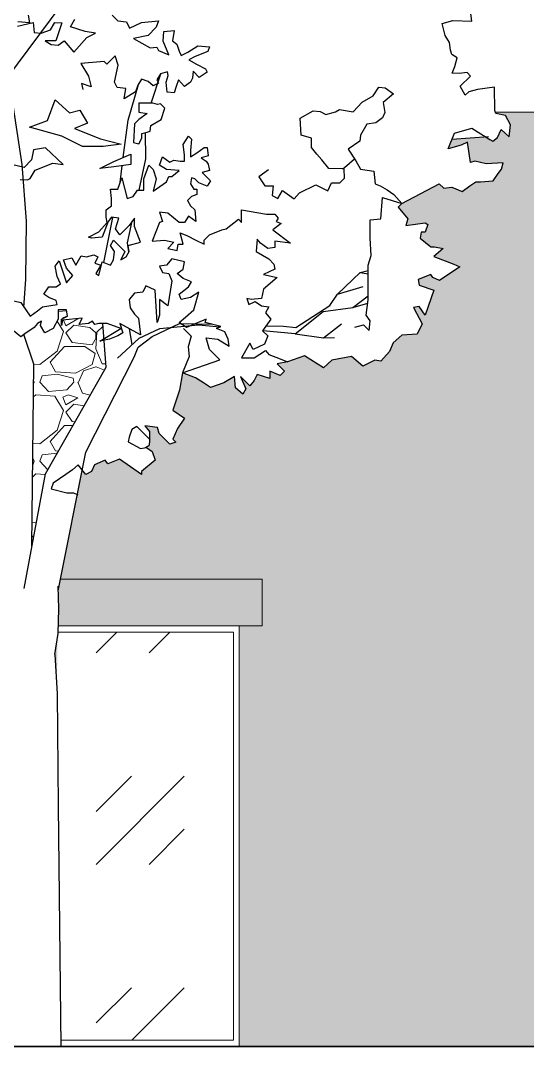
# Model space of a CAD drawing. Header units: millimetres. Extents: x -4829 to 17751, y -2575 to 15731.
# Drawn here: x 7826 to 8151, y 13188 to 13847 of the extents above; entities that cross this region are included whole.
import ezdxf

# ---------------------------------------------------------------- set-up
doc = ezdxf.new("R2010")
doc.units = ezdxf.units.MM
doc.layers.get('0').update_dxf_attribs({"lineweight": 20})
for name, color, linetype, lineweight in [('Alberi_tronco', 7, 'Continuous', 25), ('Albero_foglie', 7, 'Continuous', 25), ('linea terra', 7, 'Continuous', 35), ('retini', 253, 'Continuous', 13)]:
    doc.layers.add(name, color=color, linetype=linetype, lineweight=lineweight)
doc.layers.add('VERDE_alberi', color=104, linetype='Continuous', plot=False)

msp = doc.modelspace()

# ---------------------------------------------------------------- hatches: boundary and pattern name
h = msp.add_hatch()
h.set_pattern_fill('GOST_GLASS', color=256, scale=16)
h.paths.add_polyline_path([(6938.72, 13192.07), (6938.72, 13454.07), (6716.67, 13454.07), (6716.67, 13192.07)])
h.paths.add_polyline_path([(7164.78, 13454.07), (6942.72, 13454.07), (6942.72, 13192.07), (7164.78, 13192.07)])
h.paths.add_polyline_path([(7497.68, 13192.07), (7497.68, 13454.07), (7290.28, 13454.07), (7290.28, 13192.07)])
h.paths.add_polyline_path([(7728.18, 13192.07), (7811.4, 13192.07), (7813.69, 13328.16), (7814.11, 13387.34), (7814.1, 13454.07), (7728.18, 13454.07)])
h.paths.add_polyline_path([(7967.73, 13454.07), (7851.67, 13454.07), (7851.67, 13192.07), (7967.73, 13192.07)])
at = {"layer": 'retini'}
h = msp.add_hatch(dxfattribs=at)
h.set_pattern_fill('GRAVEL', color=256, scale=2)
h.paths.add_polyline_path([(6569.27, 13788.07), (6319.27, 13788.07), (6319.27, 13188.07), (6569.27, 13188.07)])
h.paths.add_polyline_path([(7744.01, 13511.16), (7736.6, 13514.76), (7726.8, 13510.72), (7714.16, 13515.44), (7703.08, 13509.92), (7673.2, 13509.5), (7655.33, 13509.45), (7646.94, 13504.48), (7645.96, 13502.78), (7641.73, 13498.18), (7641.07, 13494.26), (7634.56, 13495.96), (7630.28, 13490.49), (7627.79, 13500.76), (7625.47, 13498.7), (7623.93, 13494.83), (7620.67, 13499.42), (7618.09, 13500.45), (7608.54, 13495.29), (7605.53, 13498.56), (7601.83, 13500.97), (7608.32, 13506.75), (7587.85, 13508.08), (7592.13, 13513.55), (7592.33, 13517.06), (7587.89, 13516.44), (7586.91, 13522.22), (7585.92, 13528.01), (7580.29, 13529.66), (7574.71, 13532.19), (7566.15, 13528.73), (7563.41, 13534.62), (7564.54, 13538.95), (7559.16, 13544.99), (7566.49, 13549.85), (7575.31, 13557.69), (7567.66, 13562.55), (7575.66, 13571.32), (7582, 13574.47), (7588.92, 13572.3), (7591.09, 13571.74), (7590.59, 13562.96), (7593.53, 13560.58), (7600.65, 13561.93), (7596.42, 13557.33), (7600.92, 13551.34), (7601.49, 13546.03), (7608.2, 13547.83), (7610.26, 13553), (7614.65, 13552.74), (7614.39, 13555.83), (7615.01, 13558.88), (7609.07, 13562.75), (7610.66, 13567.5), (7606.73, 13575.66), (7600.9, 13573.8), (7598.93, 13577.88), (7595.27, 13575.45), (7592.38, 13578.71), (7592.78, 13585.73), (7593.92, 13590.06), (7598.82, 13591.1), (7592.2, 13598.53), (7595.45, 13601.42), (7601.91, 13598.84), (7603.09, 13604.06), (7611.14, 13606.22), (7609.23, 13611.18), (7616.6, 13616.91), (7626.12, 13619.54), (7635.5, 13624.4), (7632.53, 13626.18), (7620.19, 13631.16), (7577.66, 13636.16), (7577.23, 13641.77), (7576.36, 13644.36), (7579.82, 13642.64), (7585.25, 13646.17), (7576.35, 13659.46), (7573.33, 13662.05), (7571.86, 13664.73), (7571.27, 13664.99), (7570.3, 13663.27), (7563.82, 13669.08), (7557.94, 13660.95), (7555.19, 13661.81), (7553.4, 13664.78), (7558.72, 13668.26), (7553.84, 13676.29), (7542.83, 13679.73), (7546.82, 13681.36), (7554.19, 13682.22), (7543.17, 13691.87), (7552.41, 13695.33), (7561.85, 13697.51), (7563.95, 13692.62), (7569.33, 13697.74), (7567.91, 13700.45), (7572.53, 13702.18), (7573.07, 13702.92), (7573.52, 13708.22), (7571.55, 13716.39), (7573.69, 13719.35), (7576.79, 13724.42), (7574, 13727.56), (7566.55, 13731.26), (7562.83, 13730), (7565.06, 13722.2), (7566.25, 13716.84), (7555.27, 13714.08), (7552, 13718.12), (7550.28, 13722.74), (7544.96, 13719.27), (7540.24, 13718.18), (7535.76, 13723.66), (7530.96, 13717), (7524.35, 13719.52), (7529.3, 13723.26), (7526.46, 13728.69), (7519.55, 13733.12), (7540.37, 13741.71), (7539.48, 13742.36), (7539, 13741.65), (7536.61, 13747.13), (7534.21, 13742.68), (7530.78, 13740.97), (7524.96, 13743.36), (7522.91, 13743.02), (7522.57, 13739.94), (7518.8, 13737.2), (7518.46, 13740.97), (7516.74, 13741.99), (7514.69, 13738.57), (7512.63, 13741.31), (7514.69, 13746.78), (7518.46, 13751.23), (7519.48, 13753.63), (7515.72, 13755), (7512.03, 13759.06), (7512.25, 13743.7), (7508.96, 13741.98), (7507.05, 13745), (7504.32, 13753.1), (7502.65, 13757.58), (7498.58, 13747.43), (7496.73, 13747.13), (7494.65, 13733.49), (7488.7, 13729.2), (7485.92, 13736.11), (7489.03, 13740.41), (7488.97, 13743.73), (7482.74, 13739.63), (7479.23, 13739.3), (7480.98, 13749.09), (7489.85, 13757.41), (7487.75, 13760.16), (7492.56, 13773.05), (7493.74, 13777.52), (7485.2, 13773.05), (7472.61, 13776), (7471.06, 13781.21), (7487.44, 13781.25), (7490, 13783.08), (7489.71, 13788.07), (7384.17, 13788.07), (7384.17, 13488.07), (7770.57, 13488.07), (7766.7, 13491.54), (7760.77, 13498.55)])
h.paths.add_polyline_path([(7851.53, 13488.07), (7980.91, 13488.07), (7980.91, 13458.07), (7966.24, 13458.07), (7966.24, 13188.07), (8319.27, 13188.07), (8319.27, 13788.07), (8130.65, 13788.07), (8130.93, 13787.06), (8137.26, 13785.8), (8140.35, 13779.92), (8139.46, 13772.2), (8134.47, 13776.82), (8132.12, 13771.7), (8129.02, 13769.36), (8127.25, 13770.37), (8124.18, 13772.28), (8102.85, 13770.7), (8100.41, 13764.55), (8108.77, 13766.83), (8112.75, 13768.66), (8114.77, 13755.76), (8117.56, 13756.52), (8124.77, 13754.75), (8135.79, 13755.51), (8134.64, 13751.46), (8132.43, 13748.62), (8129.2, 13744), (8121.16, 13743.3), (8118.19, 13743.24), (8114.39, 13740.71), (8109.38, 13737.11), (8102.68, 13739.76), (8097.61, 13739.13), (8094.58, 13742.04), (8070.7, 13729.4), (8068.22, 13726.93), (8074.41, 13719.51), (8073.17, 13715.19), (8085.54, 13717.04), (8087.4, 13715.8), (8085.54, 13710.86), (8083.07, 13710.86), (8082.45, 13707.15), (8089.26, 13701.59), (8091.73, 13701.59), (8097.3, 13700.36), (8091.11, 13695.41), (8104.1, 13690.47), (8107.81, 13688.61), (8094.82, 13679.96), (8090.49, 13681.82), (8089.26, 13683.67), (8081.21, 13680.58), (8081.83, 13676.87), (8091.11, 13673.78), (8085.54, 13657.72), (8081.83, 13663.28), (8078.12, 13662.66), (8083.69, 13652.15), (8080.6, 13645.36), (8070.7, 13644.74), (8065.13, 13639.8), (8062.66, 13634.23), (8057.09, 13628.05), (8053.38, 13628.67), (8045.53, 13624.84), (8038.25, 13631.14), (8025.63, 13628.72), (8020.29, 13623.87), (8008.15, 13631.63), (7997.26, 13627.65), (7990.57, 13626.32), (7995.25, 13621.64), (7992.58, 13618.97), (7985.89, 13621.64), (7985.89, 13616.96), (7977.86, 13619.64), (7975.86, 13615.63), (7973.18, 13612.29), (7967.16, 13618.3), (7970.51, 13610.28), (7968.5, 13606.94), (7963.82, 13610.95), (7963.15, 13618.3), (7956.46, 13614.29), (7947.77, 13611.16), (7943.33, 13614.13), (7938.28, 13617.39), (7929.81, 13620.65), (7927.96, 13609.52), (7923.63, 13596.55), (7931.05, 13591.6), (7926.72, 13584.8), (7923.63, 13578.01), (7925.48, 13576.15), (7921.77, 13574.92), (7914.97, 13581.71), (7913.73, 13585.42), (7905.69, 13586.66), (7908.78, 13582.95), (7908.78, 13576.15), (7907.72, 13571.89), (7910.38, 13570.11), (7912.23, 13564.57), (7903.6, 13557.18), (7903.6, 13555.33), (7889.42, 13565.19), (7882.02, 13562.11), (7880.17, 13564.57), (7873.39, 13561.49), (7871.54, 13557.18), (7867.84, 13555.33), (7865.53, 13558.21)])
h = msp.add_hatch(dxfattribs=at)
h.set_pattern_fill('GRAVEL', color=256, scale=2)
h.paths.add_polyline_path([(7756.53, 13543.24), (7750.69, 13562.64), (7753.27, 13574.91), (7753.87, 13587.59), (7751.5, 13588.98), (7749.72, 13585.43), (7742.87, 13590.8), (7738.96, 13597.65), (7731.62, 13608.89), (7728.19, 13602.05), (7722.81, 13604.98), (7723.5, 13607.73), (7719.96, 13606.66), (7704.24, 13599.2), (7704.9, 13592.86), (7711.78, 13587.53), (7721.62, 13582.43), (7721.38, 13569.27), (7712.12, 13567.96), (7709.16, 13565.71), (7702.15, 13559.43), (7698.36, 13566.54), (7694.68, 13567.13), (7690.53, 13575.67), (7696.82, 13582.78), (7693.14, 13583.38), (7692.31, 13582.67), (7685.55, 13583.5), (7685.9, 13572), (7680.21, 13574.6), (7676.17, 13578.63), (7673.44, 13571.4), (7669.65, 13574.49), (7668.34, 13579.7), (7665.18, 13573.88), (7676.14, 13560.82), (7678.85, 13559.58), (7705.44, 13550.2), (7733.19, 13524.59), (7743.13, 13518.78), (7743.59, 13524.89), (7747.83, 13521.51), (7746.03, 13514.87), (7763.67, 13503.73), (7759.98, 13515.66)])
h.paths.add_polyline_path([(7880.84, 13624.33), (7879.59, 13641.62), (7876.87, 13641.02), (7879.52, 13642.61), (7878.82, 13652.38), (7876.2, 13652.38), (7873.53, 13651.71), (7872.19, 13653.71), (7869.51, 13652.38), (7863.49, 13651.71), (7865.5, 13655.72), (7852.79, 13654.38), (7852.12, 13651.04), (7852.12, 13655.05), (7856.14, 13657.05), (7855.47, 13661.06), (7850.12, 13661.06), (7850.12, 13655.05), (7846.77, 13649.04), (7841.42, 13646.36), (7838.75, 13651.04), (7839.42, 13653.71), (7836.74, 13652.38), (7834.73, 13649.7), (7828.71, 13645.7), (7828.09, 13645.23), (7834.41, 13626.29), (7833.24, 13509.56), (7841.86, 13555.84)])
h.paths.add_polyline_path([(7773.09, 13606.04), (7769.29, 13608.89), (7770.27, 13613.78), (7768.31, 13616.71), (7765.86, 13614.27), (7763.91, 13612.31), (7763.91, 13608.4), (7760.48, 13607.91), (7761.95, 13598.14), (7759.02, 13596.67), (7752.65, 13599.6), (7755.59, 13597.16), (7754.32, 13594.62), (7758.72, 13589.05), (7758.83, 13583.18), (7758.17, 13572.16), (7756.59, 13565.12), (7758.01, 13556.15), (7765.97, 13535.06), (7768.03, 13519.33), (7769.79, 13504.09), (7770.18, 13500.13), (7778, 13493.28), (7781.79, 13488.07), (7799.26, 13488.07), (7798.63, 13497.94)])
h = msp.add_hatch(dxfattribs=at)
h.set_pattern_fill('AR-CONC', color=256, scale=0.23)
h.paths.add_polyline_path([(7980.91, 13488.07), (7851.53, 13488.07), (7850.06, 13480.69), (7850.44, 13469.17), (7849.96, 13453.23), (7847.92, 13439.86), (7849.32, 13414.48), (7849.51, 13458.07), (7980.91, 13458.07)])
h.paths.add_polyline_path([(7799.26, 13488.07), (7781.79, 13488.07), (7800.95, 13461.71)], flags=17)
h.paths.add_polyline_path([(7725.58, 13458.07), (7791.44, 13458.07), (7776.5, 13482.75), (7770.57, 13488.07), (6712.67, 13488.07), (6714.67, 13458.07), (7170.78, 13458.07), (7168.78, 13188.07), (7285.18, 13188.07), (7285.18, 13458.07), (7501.42, 13458.07), (7502.75, 13398.07), (7502.75, 13188.07), (7725.58, 13188.07)])

# ---------------------------------------------------------------- linework, layer by layer
for p, q in [((8130.64, 13788.07), (8319.27, 13788.07)), ((7851.53, 13488.07), (7980.91, 13488.07)), ((7980.91, 13458.07), (7980.91, 13488.07)), ((7849.98, 13454.07), (7962.53, 13454.07)), ((7850.1, 13458.07), (7980.91, 13458.07)), ((7962.53, 13454.07), (7962.53, 13192.07)), ((7966.24, 13188.07), (7966.24, 13458.07)), ((7851.63, 13192.07), (7962.53, 13192.07))]:
    msp.add_line(p, q)
at = {"layer": 'Alberi_tronco'}
for p, q in [((7817.05, 13809.7), (7852.01, 13856.6)), ((7909.79, 13793.83), (7916.01, 13812.66)), ((7894.98, 13782.82), (7901.54, 13805.84)), ((7826.96, 13754.38), (7820.01, 13799.48)), ((7891.87, 13758.85), (7894.98, 13782.82)), ((7906.42, 13757.97), (7906.08, 13774.94)), ((7901.99, 13737.91), (7906.42, 13757.97)), ((7829.7, 13718.12), (7826.96, 13754.38)), ((7889.79, 13742.83), (7891.18, 13753.58)), ((7829.29, 13680.65), (7829.7, 13718.12)), ((7879.28, 13691.4), (7885.22, 13720.39)), ((7894.52, 13704.14), (7897.58, 13717.96)), ((7895.48, 13698.29), (7894.52, 13704.14)), ((8029.41, 13671.17), (8043.94, 13685.05)), ((8043.94, 13685.05), (8049.05, 13686.35)), ((8043.94, 13685.05), (8049.05, 13684.14)), ((7828.06, 13662.83), (7829.29, 13680.65)), ((8024.39, 13663.87), (8029.41, 13671.17)), ((8029.41, 13671.17), (8045.79, 13676.16)), ((8039.3, 13662.65), (8049.05, 13670.07)), ((8002.69, 13649.75), (8024.39, 13663.87)), ((8039.3, 13662.65), (8048.76, 13665.31)), ((8002.29, 13645.73), (8020.24, 13659.97)), ((8020.24, 13659.97), (8039.3, 13662.65)), ((7880.84, 13624.33), (7878.82, 13652.38)), ((7910.36, 13644.06), (7928, 13652.41)), ((7940.07, 13651.22), (7915.06, 13648.8)), ((7928, 13652.41), (7949.03, 13651.82)), ((7953.73, 13650.01), (7940.07, 13651.22)), ((7983.5, 13650.85), (7994.64, 13650.54)), ((7994.64, 13650.54), (8002.69, 13649.75)), ((7834.41, 13626.29), (7828.09, 13645.23)), ((7897.52, 13638.72), (7895.78, 13648.97)), ((7901.32, 13637.15), (7910.36, 13644.06)), ((7915.06, 13648.8), (7901.77, 13642.63)), ((8002.29, 13645.73), (7981.33, 13647.58)), ((7901.77, 13642.63), (7888.11, 13630.08)), ((7898.87, 13630.74), (7901.32, 13637.15)), ((7867.81, 13569.61), (7898.87, 13630.74)), ((7833.24, 13509.56), (7834.41, 13626.29)), ((7841.86, 13555.84), (7880.84, 13624.33)), ((7850.06, 13480.69), (7867.81, 13569.61)), ((7828.13, 13482.14), (7841.86, 13555.84)), ((7850.44, 13469.17), (7849.96, 13483.67)), ((7849.96, 13453.23), (7850.44, 13469.17)), ((7847.92, 13439.86), (7849.96, 13453.23)), ((7847.92, 13439.86), (7849.32, 13414.48)), ((7849.32, 13414.48), (7850.14, 13342.7)), ((7850.14, 13342.7), (7851.67, 13188.07))]:
    msp.add_line(p, q, dxfattribs=at)
at = {"layer": 'Albero_foglie'}
for p, q in [((7830.84, 13850.21), (7831.54, 13845.33)), ((7858, 13842.89), (7860.78, 13847.77)), ((7884.79, 13850.21), (7888.27, 13846.72)), ((8115.51, 13846.38), (8114.88, 13851.44)), ((7823.89, 13843.24), (7833.98, 13845.68)), ((7831.54, 13845.33), (7824.23, 13846.03)), ((7833.98, 13845.68), (7834.68, 13839.06)), ((7845.12, 13840.8), (7847.9, 13845.68)), ((7847.9, 13845.68), (7852.43, 13845.33)), ((7852.43, 13845.33), (7848.61, 13833.84)), ((7867.4, 13839.76), (7858, 13842.89)), ((7888.27, 13846.72), (7893.84, 13846.03)), ((7893.84, 13846.03), (7895.93, 13841.85)), ((7895.93, 13841.85), (7903.59, 13845.68)), ((7903.59, 13845.68), (7914.38, 13846.72)), ((7912.99, 13842.54), (7907.77, 13837.32)), ((7914.38, 13846.72), (7912.99, 13842.54)), ((8096.46, 13844.93), (8103.43, 13846.82)), ((8098.55, 13837.27), (8096.46, 13844.93)), ((8103.43, 13846.82), (8115.51, 13846.38)), ((7834.68, 13839.06), (7839.21, 13838.71)), ((7839.21, 13838.71), (7845.12, 13840.8)), ((7860.1, 13826.53), (7868.44, 13835.93)), ((7874.01, 13838.71), (7867.4, 13839.76)), ((7868.44, 13835.93), (7874.01, 13838.71)), ((7907.77, 13837.32), (7898.38, 13835.23)), ((7898.38, 13835.23), (7909.17, 13829.31)), ((7917.52, 13833.49), (7917.86, 13839.76)), ((7917.86, 13839.76), (7924.48, 13840.46)), ((7924.48, 13840.46), (7923.44, 13833.84)), ((8101.27, 13832.78), (8098.55, 13837.27)), ((7848.61, 13833.84), (7841.65, 13833.84)), ((7841.65, 13833.84), (7845.48, 13831.4)), ((7845.48, 13831.4), (7850, 13831.05)), ((7850, 13831.05), (7853.83, 13833.84)), ((7853.83, 13833.84), (7860.1, 13826.53)), ((7909.17, 13829.31), (7913.35, 13829.66)), ((7913.35, 13829.66), (7914.39, 13827.57)), ((7921.01, 13824.78), (7917.52, 13833.49)), ((7923.44, 13833.84), (7926.22, 13831.75)), ((7926.22, 13831.75), (7927.62, 13827.22)), ((7933.19, 13826.53), (7939.8, 13830.7)), ((7939.8, 13830.7), (7947.11, 13830.01)), ((7947.11, 13830.01), (7946.06, 13826.87)), ((8101.9, 13827.73), (8101.27, 13832.78)), ((7886.55, 13824.09), (7881.33, 13818.86)), ((7888.64, 13818.17), (7886.55, 13824.09)), ((7914.39, 13827.57), (7921.01, 13824.78)), ((7927.62, 13827.22), (7929.01, 13824.44)), ((7929.01, 13824.44), (7933.19, 13826.53)), ((7938.06, 13823.74), (7933.89, 13821.65)), ((7933.89, 13821.65), (7938.76, 13818.86)), ((7946.06, 13826.87), (7938.06, 13823.74)), ((8102.66, 13824.94), (8101.9, 13827.73)), ((8106.2, 13822.92), (8102.66, 13824.94)), ((8104.74, 13817.29), (8106.2, 13822.92)), ((7879.59, 13820.61), (7864.63, 13819.21)), ((7864.63, 13819.21), (7869.51, 13811.2)), ((7881.33, 13818.86), (7879.59, 13820.61)), ((7886.22, 13807.37), (7888.64, 13818.17)), ((7938.76, 13818.86), (7944.68, 13815.73)), ((7944.68, 13815.73), (7945.73, 13813.64)), ((8102.9, 13813.05), (8104.74, 13817.29)), ((7869.51, 13811.2), (7871.25, 13804.24)), ((7903.62, 13809.11), (7901.18, 13805.28)), ((7907.79, 13807.72), (7903.62, 13809.11)), ((7915.8, 13812.6), (7913.36, 13808.77)), ((7913.36, 13808.77), (7914.41, 13806.68)), ((7920.32, 13813.99), (7915.8, 13812.6)), ((7919.28, 13807.37), (7920.67, 13811.55)), ((7920.67, 13811.55), (7920.32, 13813.99)), ((7927.28, 13808.77), (7925.9, 13804.59)), ((7931.12, 13804.59), (7927.28, 13808.77)), ((7936.33, 13809.81), (7934.94, 13807.37)), ((7936.68, 13814.34), (7936.33, 13809.81)), ((7940.51, 13810.16), (7936.68, 13814.34)), ((7945.73, 13813.64), (7940.51, 13810.16)), ((8107.46, 13812.8), (8102.9, 13813.05)), ((8112.52, 13813.43), (8107.46, 13812.8)), ((8108.15, 13804.77), (8114.67, 13811.03)), ((8114.67, 13811.03), (8112.52, 13813.43)), ((7871.25, 13804.24), (7864.99, 13806.33)), ((7864.99, 13806.33), (7865.92, 13802.6)), ((7887.96, 13803.89), (7886.22, 13807.37)), ((7893.53, 13803.19), (7887.96, 13803.89)), ((7892.49, 13796.58), (7893.53, 13803.19)), ((7901.18, 13805.28), (7899.79, 13801.1)), ((7910.93, 13804.93), (7907.79, 13807.72)), ((7914.41, 13806.68), (7910.93, 13804.93)), ((7919.98, 13800.76), (7919.28, 13807.37)), ((7925.9, 13804.59), (7924.51, 13800.41)), ((7934.94, 13807.37), (7931.12, 13804.59)), ((8052.26, 13798.51), (8056, 13804.01)), ((8056, 13804.01), (8059.86, 13803.57)), ((8059.86, 13803.57), (8065.37, 13799.84)), ((8111.25, 13798.89), (8108.15, 13804.77)), ((8119.23, 13802.56), (8113.66, 13801.04)), ((8130.05, 13804.01), (8119.23, 13802.56)), ((8130.36, 13789.15), (8130.05, 13804.01)), ((7843.19, 13782.55), (7848.13, 13795.83)), ((7848.13, 13795.83), (7857.32, 13787.49)), ((7899.79, 13801.1), (7892.49, 13796.58)), ((7924.51, 13800.41), (7919.98, 13800.76)), ((8045.17, 13794.34), (8052.26, 13798.51)), ((8065.37, 13799.84), (8058.65, 13794.27)), ((8113.66, 13801.04), (8111.25, 13798.89)), ((7857.32, 13787.49), (7863.96, 13789.19)), ((7863.96, 13789.19), (7868.9, 13780.85)), ((7910.91, 13793.83), (7901.84, 13793.83)), ((7901.84, 13793.83), (7901.84, 13788.11)), ((7913.77, 13792.88), (7910.91, 13793.83)), ((7915.68, 13793.36), (7913.77, 13792.88)), ((7918.55, 13790.49), (7915.68, 13793.36)), ((7916.16, 13783.34), (7918.55, 13790.49)), ((8005.3, 13784.22), (8013.78, 13788.77)), ((8013.78, 13788.77), (8018.34, 13788.52)), ((8018.34, 13788.52), (8021.88, 13786.49)), ((8028.15, 13788.2), (8030.74, 13789.66)), ((8030.74, 13789.66), (8039.35, 13788.27)), ((8039.35, 13788.27), (8045.17, 13794.34)), ((8058.65, 13794.27), (8059.66, 13787.82)), ((8130.93, 13787.06), (8130.36, 13789.15)), ((7831.6, 13778.3), (7843.19, 13782.55)), ((7901.84, 13783.34), (7898.97, 13780.48)), ((7901.84, 13788.11), (7907.09, 13787.15)), ((7907.09, 13787.15), (7901.84, 13783.34)), ((7909.48, 13779.52), (7916.16, 13783.34)), ((8006.05, 13773.21), (8005.3, 13784.22)), ((8021.88, 13786.49), (8028.15, 13788.2)), ((8058.33, 13784.47), (8054.03, 13781.06)), ((8059.66, 13787.82), (8058.33, 13784.47)), ((8137.26, 13785.8), (8130.93, 13787.06)), ((8140.35, 13779.92), (8137.26, 13785.8)), ((7852.37, 13772.51), (7831.6, 13778.3)), ((7868.9, 13780.85), (7860.57, 13777.6)), ((7860.57, 13777.6), (7877.24, 13770.95)), ((7898.97, 13780.48), (7898.49, 13768.55)), ((7903.75, 13774.27), (7907.09, 13775.23)), ((7907.09, 13775.23), (7909, 13775.7)), ((7909, 13775.7), (7909.48, 13779.52)), ((8048.27, 13780.23), (8044.21, 13773.15)), ((8054.03, 13781.06), (8048.27, 13780.23)), ((8104.4, 13774.61), (8115.54, 13777.64)), ((8115.54, 13777.64), (8127.25, 13770.37)), ((8132.12, 13771.7), (8134.47, 13776.82)), ((8134.47, 13776.82), (8139.46, 13772.2)), ((8139.46, 13772.2), (8140.35, 13779.92)), ((7865.65, 13765.87), (7852.37, 13772.51)), ((7877.24, 13770.95), (7890.52, 13767.56)), ((7898.49, 13768.55), (7901.84, 13767.59)), ((7901.84, 13767.59), (7903.75, 13771.41)), ((7903.75, 13771.41), (7903.75, 13774.27)), ((7930.38, 13767.31), (7933.72, 13772.65)), ((7933.72, 13772.65), (7935.73, 13770.65)), ((7935.73, 13770.65), (7935.06, 13763.3)), ((8012.57, 13771.25), (8006.05, 13773.21)), ((8012.69, 13765.31), (8012.57, 13771.25)), ((8043.77, 13769.29), (8036.17, 13764.24)), ((8044.21, 13773.15), (8043.77, 13769.29)), ((8100.41, 13764.55), (8104.4, 13774.61)), ((8102.85, 13770.7), (8126.29, 13772.43)), ((8112.75, 13768.66), (8108.77, 13766.83)), ((8114.77, 13755.76), (8112.75, 13768.66)), ((8127.25, 13770.37), (8129.02, 13769.36)), ((8129.02, 13769.36), (8132.12, 13771.7)), ((7834.25, 13763.79), (7832.98, 13757.48)), ((7841.83, 13765.05), (7834.25, 13763.79)), ((7853.2, 13754.32), (7841.83, 13765.05)), ((7878.93, 13765.87), (7865.65, 13765.87)), ((7890.52, 13767.56), (7878.93, 13765.87)), ((7931.04, 13760.62), (7930.38, 13767.31)), ((7935.06, 13763.3), (7935.06, 13759.29)), ((7935.06, 13759.29), (7939.07, 13761.96)), ((7939.07, 13761.96), (7943.75, 13765.3)), ((7943.75, 13765.3), (7945.76, 13765.3)), ((7945.76, 13765.3), (7946.43, 13759.96)), ((8016.11, 13761.01), (8012.69, 13765.31)), ((8036.17, 13764.24), (8041.23, 13756.65)), ((8108.77, 13766.83), (8100.41, 13764.55)), ((7832.98, 13757.48), (7828.24, 13752.43)), ((7835.19, 13750.85), (7846.57, 13755.27)), ((7846.57, 13755.27), (7853.2, 13754.32)), ((7876.73, 13751.93), (7885.81, 13756.22)), ((7885.81, 13756.22), (7896.79, 13760.99)), ((7896.79, 13760.99), (7896.79, 13758.61)), ((7896.79, 13758.61), (7896.79, 13754.31)), ((7914.99, 13753.94), (7917, 13759.29)), ((7917, 13759.29), (7921.68, 13755.95)), ((7921.68, 13755.95), (7924.36, 13757.28)), ((7924.36, 13757.28), (7928.37, 13756.61)), ((7928.37, 13756.61), (7931.04, 13756.61)), ((7931.04, 13756.61), (7931.04, 13760.62)), ((7946.43, 13759.96), (7941.75, 13758.62)), ((7941.75, 13758.62), (7945.09, 13756.61)), ((7945.09, 13756.61), (7946.43, 13754.61)), ((8019.33, 13757.41), (8016.11, 13761.01)), ((8023.83, 13751.9), (8019.33, 13757.41)), ((8041.23, 13756.65), (8044.14, 13751.46)), ((8117.56, 13756.52), (8114.77, 13755.76)), ((8124.77, 13754.75), (8117.56, 13756.52)), ((8135.79, 13755.51), (8124.77, 13754.75)), ((8134.64, 13751.46), (8135.79, 13755.51)), ((7828.24, 13752.43), (7820.03, 13754.32)), ((7832.04, 13745.48), (7835.19, 13750.85)), ((7885.81, 13752.88), (7876.73, 13751.93)), ((7896.79, 13754.31), (7885.81, 13752.88)), ((7904.96, 13745.26), (7908.3, 13753.94)), ((7908.3, 13753.94), (7910.98, 13751.27)), ((7910.98, 13751.27), (7912.99, 13745.26)), ((7919.67, 13751.27), (7914.99, 13753.94)), ((7927.7, 13750.6), (7919.67, 13751.27)), ((7923.02, 13746.59), (7927.7, 13750.6)), ((7947.1, 13750.6), (7942.41, 13749.26)), ((7942.41, 13749.26), (7945.09, 13746.59)), ((7946.43, 13754.61), (7947.1, 13750.6)), ((7985.16, 13751.08), (7978.95, 13746.4)), ((8033.63, 13751.59), (8023.83, 13751.9)), ((8033.76, 13745.64), (8033.63, 13751.59)), ((8044.14, 13751.46), (8052.75, 13750.07)), ((8052.75, 13750.07), (8053.44, 13742.04)), ((8132.43, 13748.62), (8134.64, 13751.46)), ((7825.72, 13744.85), (7830.46, 13744.54)), ((7830.46, 13744.54), (7832.04, 13745.48)), ((7888.24, 13738.57), (7890.92, 13745.92)), ((7890.92, 13745.92), (7894.26, 13732.56)), ((7904.96, 13737.91), (7904.96, 13745.26)), ((7912.99, 13745.26), (7910.98, 13737.24)), ((7910.98, 13737.24), (7919.67, 13743.25)), ((7919.67, 13743.25), (7921.01, 13746.59)), ((7921.01, 13746.59), (7923.02, 13746.59)), ((7935.73, 13745.92), (7935.06, 13741.91)), ((7937.73, 13745.26), (7935.73, 13745.92)), ((7940.41, 13742.58), (7937.73, 13745.26)), ((7945.76, 13740.58), (7940.41, 13742.58)), ((7945.09, 13746.59), (7947.77, 13743.92)), ((7947.77, 13743.92), (7945.76, 13740.58)), ((7978.95, 13746.4), (7982.75, 13740.71)), ((8023.25, 13737.55), (8025.59, 13742.67)), ((8025.59, 13742.67), (8030.85, 13742.61)), ((8030.85, 13742.61), (8033.76, 13745.64)), ((8114.39, 13740.71), (8118.19, 13743.24)), ((8118.19, 13743.24), (8121.16, 13743.3)), ((8121.16, 13743.3), (8129.2, 13744)), ((8129.2, 13744), (8132.43, 13748.62)), ((7884.23, 13732.56), (7883.56, 13738.57)), ((7883.56, 13738.57), (7888.24, 13738.57)), ((7898.27, 13733.9), (7900.95, 13737.91)), ((7900.95, 13737.91), (7904.96, 13737.91)), ((7935.06, 13741.91), (7937.06, 13738.57)), ((7937.06, 13738.57), (7939.07, 13738.57)), ((7939.07, 13738.57), (7939.07, 13735.23)), ((7982.75, 13740.71), (7988, 13740.65)), ((7988, 13740.65), (7987.43, 13734.51)), ((7990.97, 13732.49), (7994.01, 13737.8)), ((7994.01, 13737.8), (8001.47, 13732.36)), ((8001.47, 13732.36), (8004.89, 13736.28)), ((8004.89, 13736.28), (8015.47, 13741.41)), ((8015.47, 13741.41), (8023.25, 13737.55)), ((8053.44, 13742.04), (8056.79, 13740.71)), ((8056.79, 13740.71), (8061.22, 13738.18)), ((8061.22, 13738.18), (8065.49, 13735.09)), ((8070.7, 13729.4), (8094.58, 13742.04)), ((8094.58, 13742.04), (8097.61, 13739.13)), ((8097.61, 13739.13), (8102.68, 13739.76)), ((8102.68, 13739.76), (8109.38, 13737.11)), ((8109.38, 13737.11), (8114.39, 13740.71)), ((7884.23, 13727.88), (7884.23, 13732.56)), ((7894.26, 13732.56), (7898.27, 13733.9)), ((7935.73, 13733.9), (7933.05, 13731.22)), ((7933.05, 13731.22), (7935.06, 13727.88)), ((7939.07, 13735.23), (7935.73, 13733.9)), ((7987.43, 13734.51), (7990.97, 13732.49)), ((8057.09, 13719.51), (8058.33, 13733.11)), ((8058.33, 13733.11), (8070.7, 13729.4)), ((8065.49, 13735.09), (8070.7, 13729.4)), ((8070.7, 13729.4), (8068.22, 13726.93)), ((7880.88, 13725.21), (7884.23, 13727.88)), ((7880.88, 13720.53), (7880.88, 13725.21)), ((7920.34, 13723.21), (7914.99, 13723.87)), ((7914.99, 13723.87), (7917, 13717.86)), ((7927.7, 13717.19), (7920.34, 13723.21)), ((7935.06, 13727.88), (7937.73, 13725.21)), ((7937.73, 13725.21), (7938.4, 13717.86)), ((7967.83, 13717.19), (7967.83, 13725.21)), ((7967.83, 13725.21), (7983.88, 13722.54)), ((7983.88, 13722.54), (7989.23, 13722.54)), ((7989.23, 13722.54), (7991.24, 13719.86)), ((8068.22, 13726.93), (8074.41, 13719.51)), ((7876.2, 13711.18), (7881.55, 13717.19)), ((7882.22, 13717.86), (7878.21, 13707.84)), ((7881.55, 13717.19), (7880.88, 13720.53)), ((7884.23, 13720.53), (7882.22, 13717.86)), ((7888.91, 13719.86), (7884.23, 13720.53)), ((7886.9, 13713.18), (7888.91, 13719.86)), ((7898.94, 13719.86), (7895.6, 13715.19)), ((7898.94, 13714.52), (7898.94, 13719.86)), ((7914.99, 13717.19), (7910.31, 13705.16)), ((7917, 13717.86), (7914.99, 13717.19)), ((7931.04, 13717.19), (7927.7, 13717.19)), ((7933.72, 13721.2), (7931.04, 13717.19)), ((7938.4, 13717.86), (7933.72, 13721.2)), ((7957.8, 13713.18), (7965.82, 13719.2)), ((7965.82, 13719.2), (7967.83, 13717.19)), ((7993.25, 13716.52), (7987.89, 13712.51)), ((7991.24, 13719.86), (7989.9, 13717.86)), ((7989.9, 13717.86), (7993.25, 13716.52)), ((8050.29, 13718.89), (8057.09, 13719.51)), ((8050.29, 13707.15), (8050.29, 13718.89)), ((8074.41, 13719.51), (8073.17, 13715.19)), ((8073.17, 13715.19), (8085.54, 13717.04)), ((8085.54, 13717.04), (8087.4, 13715.8)), ((8087.4, 13715.8), (8085.54, 13710.86)), ((7869.51, 13707.84), (7876.2, 13711.18)), ((7889.58, 13709.17), (7886.9, 13713.18)), ((7895.6, 13715.19), (7889.58, 13709.17)), ((7902.95, 13704.5), (7898.94, 13714.52)), ((7930.38, 13703.16), (7928.37, 13710.51)), ((7928.37, 13710.51), (7933.05, 13708.51)), ((7943.75, 13705.83), (7947.1, 13709.17)), ((7947.1, 13709.17), (7955.12, 13712.51)), ((7955.12, 13712.51), (7957.8, 13713.18)), ((7987.89, 13712.51), (7999.26, 13703.83)), ((8083.07, 13710.86), (8082.45, 13707.15)), ((8085.54, 13710.86), (8083.07, 13710.86)), ((7871.52, 13707.17), (7869.51, 13707.84)), ((7878.21, 13707.84), (7871.52, 13707.17)), ((7883.56, 13702.49), (7885.56, 13705.83)), ((7885.56, 13705.83), (7892.92, 13698.48)), ((7894.93, 13702.49), (7902.95, 13704.5)), ((7910.31, 13705.16), (7918.34, 13705.83)), ((7918.34, 13705.83), (7924.36, 13704.5)), ((7924.36, 13704.5), (7920.34, 13700.49)), ((7926.36, 13699.15), (7927.03, 13703.16)), ((7927.03, 13703.16), (7930.38, 13703.16)), ((7933.05, 13708.51), (7938.4, 13705.83)), ((7938.4, 13705.83), (7943.75, 13703.16)), ((7943.75, 13703.16), (7943.75, 13705.83)), ((7977.86, 13706.5), (7977.19, 13698.48)), ((7979.87, 13703.83), (7977.86, 13706.5)), ((7984.55, 13700.49), (7979.87, 13703.83)), ((7999.26, 13703.83), (7989.23, 13705.16)), ((7989.23, 13705.16), (7989.23, 13701.16)), ((8050.91, 13696.03), (8050.29, 13707.15)), ((8082.45, 13707.15), (8089.26, 13701.59)), ((7868.18, 13695.14), (7872.86, 13696.48)), ((7872.86, 13696.48), (7875.53, 13695.14)), ((7886.23, 13698.48), (7883.56, 13702.49)), ((7885.56, 13693.14), (7886.23, 13698.48)), ((7892.92, 13698.48), (7890.25, 13693.14)), ((7893.59, 13695.14), (7895.6, 13698.48)), ((7895.6, 13698.48), (7894.93, 13702.49)), ((7920.34, 13700.49), (7926.36, 13699.15)), ((7977.19, 13698.48), (7985.22, 13693.8)), ((7989.23, 13701.16), (7984.55, 13700.49)), ((8049.05, 13689.85), (8050.91, 13696.03)), ((8089.26, 13701.59), (8091.73, 13701.59)), ((8097.3, 13700.36), (8091.11, 13695.41)), ((8091.73, 13701.59), (8097.3, 13700.36)), ((7848.11, 13689.13), (7850.79, 13692.47)), ((7850.79, 13692.47), (7855.47, 13678.44)), ((7853.46, 13693.14), (7858.81, 13694.47)), ((7855.47, 13687.79), (7853.46, 13693.14)), ((7858.81, 13694.47), (7861.49, 13689.8)), ((7861.49, 13689.8), (7864.83, 13695.81)), ((7864.83, 13695.81), (7868.18, 13695.14)), ((7875.53, 13695.14), (7873.53, 13691.13)), ((7873.53, 13691.13), (7877.54, 13689.8)), ((7877.54, 13689.8), (7874.19, 13684.45)), ((7876.2, 13683.11), (7878.21, 13691.8)), ((7878.21, 13691.8), (7883.56, 13689.8)), ((7883.56, 13689.8), (7885.56, 13693.14)), ((7890.25, 13693.14), (7893.59, 13695.14)), ((7919.67, 13689.8), (7914.99, 13689.13)), ((7923.02, 13693.8), (7919.67, 13689.8)), ((7931.04, 13691.8), (7923.02, 13693.8)), ((7930.38, 13687.12), (7931.04, 13691.8)), ((7985.22, 13693.8), (7988.56, 13690.46)), ((7988.56, 13690.46), (7989.23, 13687.12)), ((8049.05, 13667.6), (8049.05, 13689.85)), ((8091.11, 13695.41), (8104.1, 13690.47)), ((8104.1, 13690.47), (8107.81, 13688.61)), ((7849.45, 13682.45), (7848.11, 13689.13)), ((7859.48, 13683.11), (7855.47, 13687.79)), ((7855.47, 13678.44), (7859.48, 13683.11)), ((7874.19, 13684.45), (7876.2, 13683.11)), ((7914.99, 13689.13), (7917, 13685.12)), ((7917, 13685.12), (7921.01, 13684.45)), ((7921.01, 13684.45), (7923.02, 13679.77)), ((7926.36, 13684.45), (7930.38, 13687.12)), ((7930.38, 13681.11), (7926.36, 13684.45)), ((7989.23, 13687.12), (7981.88, 13683.78)), ((7981.88, 13683.78), (7990.57, 13681.78)), ((8089.26, 13683.67), (8081.21, 13680.58)), ((8090.49, 13681.82), (8089.26, 13683.67)), ((8107.81, 13688.61), (8094.82, 13679.96)), ((7848.78, 13675.76), (7851.45, 13677.77)), ((7851.45, 13677.77), (7849.45, 13682.45)), ((7906.3, 13676.43), (7904.29, 13672.42)), ((7912.32, 13673.76), (7906.3, 13676.43)), ((7923.02, 13679.77), (7920.34, 13663.74)), ((7935.73, 13679.1), (7930.38, 13681.11)), ((7933.72, 13675.76), (7935.73, 13679.1)), ((7990.57, 13681.78), (7981.88, 13674.43)), ((8081.21, 13680.58), (8081.83, 13676.87)), ((8081.83, 13676.87), (8091.11, 13673.78)), ((8094.82, 13679.96), (8090.49, 13681.82)), ((7840.75, 13671.09), (7844.1, 13675.76)), ((7844.1, 13669.08), (7840.75, 13671.09)), ((7844.1, 13675.76), (7848.78, 13675.76)), ((7898.94, 13671.75), (7895.6, 13667.75)), ((7904.29, 13672.42), (7898.94, 13671.75)), ((7913.66, 13653.05), (7912.32, 13673.76)), ((7927.7, 13671.09), (7933.72, 13675.76)), ((7929.04, 13667.75), (7927.7, 13671.09)), ((7940.41, 13672.42), (7935.06, 13669.08)), ((7937.06, 13661.06), (7940.41, 13672.42)), ((7981.88, 13674.43), (7980.54, 13668.41)), ((8091.11, 13673.78), (8085.54, 13657.72)), ((7818.01, 13667.75), (7826.04, 13665.74)), ((7826.04, 13665.74), (7832.06, 13657.05)), ((7836.74, 13660.4), (7840.08, 13663.07)), ((7840.08, 13663.07), (7849.45, 13664.4)), ((7848.78, 13667.08), (7844.1, 13669.08)), ((7849.45, 13664.4), (7848.78, 13667.08)), ((7895.6, 13667.75), (7896.27, 13662.4)), ((7920.34, 13663.74), (7914.99, 13667.75)), ((7914.99, 13667.75), (7914.99, 13657.72)), ((7935.06, 13669.08), (7929.04, 13667.75)), ((7973.85, 13667.75), (7971.17, 13668.41)), ((7971.17, 13668.41), (7972.51, 13664.4)), ((7972.51, 13664.4), (7976.52, 13666.41)), ((7980.54, 13668.41), (7973.85, 13667.75)), ((7976.52, 13666.41), (7980.54, 13663.74)), ((7980.54, 13663.74), (7985.22, 13663.07)), ((7985.22, 13663.07), (7983.21, 13659.06)), ((8047.81, 13657.72), (8049.05, 13667.6)), ((8081.83, 13663.28), (8078.12, 13662.66)), ((8085.54, 13657.72), (8081.83, 13663.28)), ((7832.06, 13657.05), (7836.74, 13660.4)), ((7855.47, 13661.06), (7850.12, 13661.06)), ((7850.12, 13661.06), (7850.12, 13655.05)), ((7852.12, 13655.05), (7856.14, 13657.05)), ((7856.14, 13657.05), (7855.47, 13661.06)), ((7896.27, 13662.4), (7898.94, 13658.39)), ((7898.94, 13658.39), (7901.62, 13655.72)), ((7914.99, 13657.72), (7913.66, 13653.05)), ((7931.71, 13656.39), (7937.06, 13661.06)), ((7983.21, 13659.06), (7986.56, 13655.05)), ((8050.29, 13654.01), (8047.81, 13657.72)), ((8078.12, 13662.66), (8083.69, 13652.15)), ((7836.74, 13652.38), (7834.73, 13649.7)), ((7839.42, 13653.71), (7836.74, 13652.38)), ((7838.75, 13651.04), (7839.42, 13653.71)), ((7841.42, 13646.36), (7838.75, 13651.04)), ((7850.12, 13655.05), (7846.77, 13649.04)), ((7852.12, 13651.04), (7852.12, 13655.05)), ((7852.79, 13654.38), (7852.12, 13651.04)), ((7865.5, 13655.72), (7852.79, 13654.38)), ((7863.49, 13651.71), (7865.5, 13655.72)), ((7869.51, 13652.38), (7863.49, 13651.71)), ((7872.19, 13653.71), (7869.51, 13652.38)), ((7873.53, 13651.71), (7872.19, 13653.71)), ((7876.2, 13652.38), (7873.53, 13651.71)), ((7881.55, 13652.38), (7876.2, 13652.38)), ((7890.25, 13649.04), (7881.55, 13652.38)), ((7902.95, 13645.03), (7889.58, 13652.38)), ((7889.58, 13652.38), (7891.58, 13646.36)), ((7901.62, 13655.72), (7902.95, 13645.03)), ((7927.7, 13653.05), (7931.71, 13656.39)), ((7932.38, 13649.7), (7927.7, 13653.05)), ((7945.09, 13655.05), (7932.38, 13649.7)), ((7944.42, 13653.05), (7945.09, 13655.05)), ((7954.45, 13650.37), (7944.42, 13653.05)), ((7951.78, 13649.04), (7954.45, 13650.37)), ((7986.56, 13655.05), (7981.21, 13647.7)), ((8020.29, 13643.03), (8031.94, 13652.04)), ((8040.53, 13649.91), (8045.96, 13651.54)), ((8045.96, 13651.54), (8049.67, 13647.83)), ((8049.67, 13647.83), (8050.29, 13654.01)), ((8083.69, 13652.15), (8080.6, 13645.36)), ((7826.04, 13643.69), (7821.36, 13647.7)), ((7828.71, 13645.7), (7826.04, 13643.69)), ((7834.73, 13649.7), (7828.71, 13645.7)), ((7846.77, 13649.04), (7841.42, 13646.36)), ((7876.87, 13641.02), (7890.25, 13649.04)), ((7888.24, 13644.36), (7882.89, 13642.35)), ((7891.58, 13646.36), (7888.24, 13644.36)), ((7930.43, 13649.07), (7935.38, 13644.13)), ((7935.38, 13644.13), (7933.52, 13637.33)), ((7957.13, 13647.03), (7951.78, 13649.04)), ((7959.14, 13642.35), (7957.13, 13647.03)), ((7981.21, 13647.7), (7984.55, 13644.36)), ((7984.55, 13644.36), (7982.54, 13639.01)), ((8002.29, 13645.73), (8020.29, 13643.03)), ((8020.29, 13643.03), (8027.38, 13643.32)), ((8070.7, 13644.74), (8065.13, 13639.8)), ((8080.6, 13645.36), (8070.7, 13644.74)), ((7882.89, 13642.35), (7876.87, 13641.02)), ((7933.52, 13637.33), (7934.14, 13631.15)), ((7947.1, 13635.67), (7945.09, 13643.02)), ((7945.09, 13643.02), (7952.45, 13642.35)), ((7952.45, 13642.35), (7959.8, 13637.68)), ((7959.8, 13637.68), (7959.14, 13642.35)), ((7973.18, 13639.68), (7967.83, 13630.33)), ((7975.19, 13635.67), (7973.18, 13639.68)), ((7982.54, 13639.01), (7975.19, 13635.67)), ((8065.13, 13639.8), (8062.66, 13634.23)), ((7934.14, 13631.15), (7929.81, 13620.65)), ((7953.78, 13628.99), (7947.1, 13635.67)), ((7967.83, 13630.33), (7975.86, 13630.33)), ((7975.86, 13630.33), (7983.21, 13635)), ((7983.21, 13635), (7985.22, 13632.33)), ((7985.22, 13632.33), (7992.58, 13629.66)), ((8008.15, 13631.63), (7997.26, 13627.65)), ((8020.29, 13623.87), (8008.15, 13631.63)), ((8038.25, 13631.14), (8025.63, 13628.72)), ((8045.53, 13624.84), (8038.25, 13631.14)), ((8062.66, 13634.23), (8057.09, 13628.05)), ((7929.81, 13620.65), (7953.78, 13628.99)), ((7997.26, 13627.65), (7990.57, 13626.32)), ((7990.57, 13626.32), (7995.25, 13621.64)), ((7992.58, 13629.66), (7997.26, 13627.65)), ((8025.63, 13628.72), (8020.29, 13623.87)), ((8053.38, 13628.67), (8045.53, 13624.84)), ((8057.09, 13628.05), (8053.38, 13628.67)), ((7929.81, 13620.65), (7927.96, 13609.52)), ((7938.28, 13617.39), (7929.81, 13620.65)), ((7943.33, 13614.13), (7938.28, 13617.39)), ((7963.15, 13618.3), (7956.46, 13614.29)), ((7963.82, 13610.95), (7963.15, 13618.3)), ((7973.18, 13612.29), (7967.16, 13618.3)), ((7967.16, 13618.3), (7970.51, 13610.28)), ((7977.86, 13619.64), (7975.86, 13615.63)), ((7985.89, 13616.96), (7977.86, 13619.64)), ((7992.58, 13618.97), (7985.89, 13621.64)), ((7985.89, 13621.64), (7985.89, 13616.96)), ((7995.25, 13621.64), (7992.58, 13618.97)), ((7947.77, 13611.16), (7943.33, 13614.13)), ((7956.46, 13614.29), (7947.77, 13611.16)), ((7968.5, 13606.94), (7963.82, 13610.95)), ((7975.86, 13615.63), (7973.18, 13612.29)), ((7927.96, 13609.52), (7923.63, 13596.55)), ((7970.51, 13610.28), (7968.5, 13606.94)), ((7923.63, 13596.55), (7931.05, 13591.6)), ((7931.05, 13591.6), (7926.72, 13584.8)), ((7897.43, 13584.28), (7895.58, 13579.35)), ((7900.52, 13586.13), (7897.43, 13584.28)), ((7904.22, 13582.43), (7900.52, 13586.13)), ((7913.73, 13585.42), (7905.69, 13586.66)), ((7905.69, 13586.66), (7908.78, 13582.95)), ((7914.97, 13581.71), (7913.73, 13585.42)), ((7926.72, 13584.8), (7923.63, 13578.01)), ((7895.58, 13579.35), (7894.97, 13576.27)), ((7909.15, 13577.51), (7904.22, 13582.43)), ((7908.78, 13582.95), (7908.78, 13576.15)), ((7921.77, 13574.92), (7914.97, 13581.71)), ((7923.63, 13578.01), (7925.48, 13576.15)), ((7894.97, 13576.27), (7902.98, 13571.96)), ((7902.98, 13571.96), (7906.68, 13572.58)), ((7908.16, 13573.68), (7906.19, 13572.5)), ((7906.68, 13572.58), (7910.38, 13570.11)), ((7908.78, 13576.15), (7908.16, 13573.68)), ((7925.48, 13576.15), (7921.77, 13574.92)), ((7880.17, 13564.57), (7873.39, 13561.49)), ((7882.02, 13562.11), (7880.17, 13564.57)), ((7889.42, 13565.19), (7882.02, 13562.11)), ((7903.6, 13555.33), (7889.42, 13565.19)), ((7912.23, 13564.57), (7903.6, 13557.18)), ((7910.38, 13570.11), (7912.23, 13564.57)), ((7859.21, 13558.41), (7854.89, 13555.33)), ((7862.9, 13561.49), (7859.21, 13558.41)), ((7867.84, 13555.33), (7862.9, 13561.49)), ((7873.39, 13561.49), (7871.54, 13557.18)), ((7854.89, 13555.33), (7846.87, 13549.79)), ((7871.54, 13557.18), (7867.84, 13555.33)), ((7903.6, 13557.18), (7903.6, 13555.33)), ((7846.87, 13549.79), (7845.64, 13546.09)), ((7845.64, 13546.09), (7855.51, 13543.63)), ((7855.51, 13543.63), (7859.82, 13543.63)), ((7859.82, 13543.63), (7862.6, 13542.39)), ((7862.6, 13542.39), (7862.6, 13542.39))]:
    msp.add_line(p, q, dxfattribs=at)
at = {"layer": 'linea terra'}
msp.add_line((6140.9, 13188.07), (8523.68, 13188.07), dxfattribs=at)
at = {"layer": 'VERDE_alberi'}
for p, q in [((8033.9, 13752.44), (8040.32, 13758.01)), ((8032.5, 13751.62), (8033.9, 13752.44)), ((7895.61, 13667.61), (7895.64, 13667.79))]:
    msp.add_line(p, q, dxfattribs=at)

doc.saveas('drawing.dxf')
